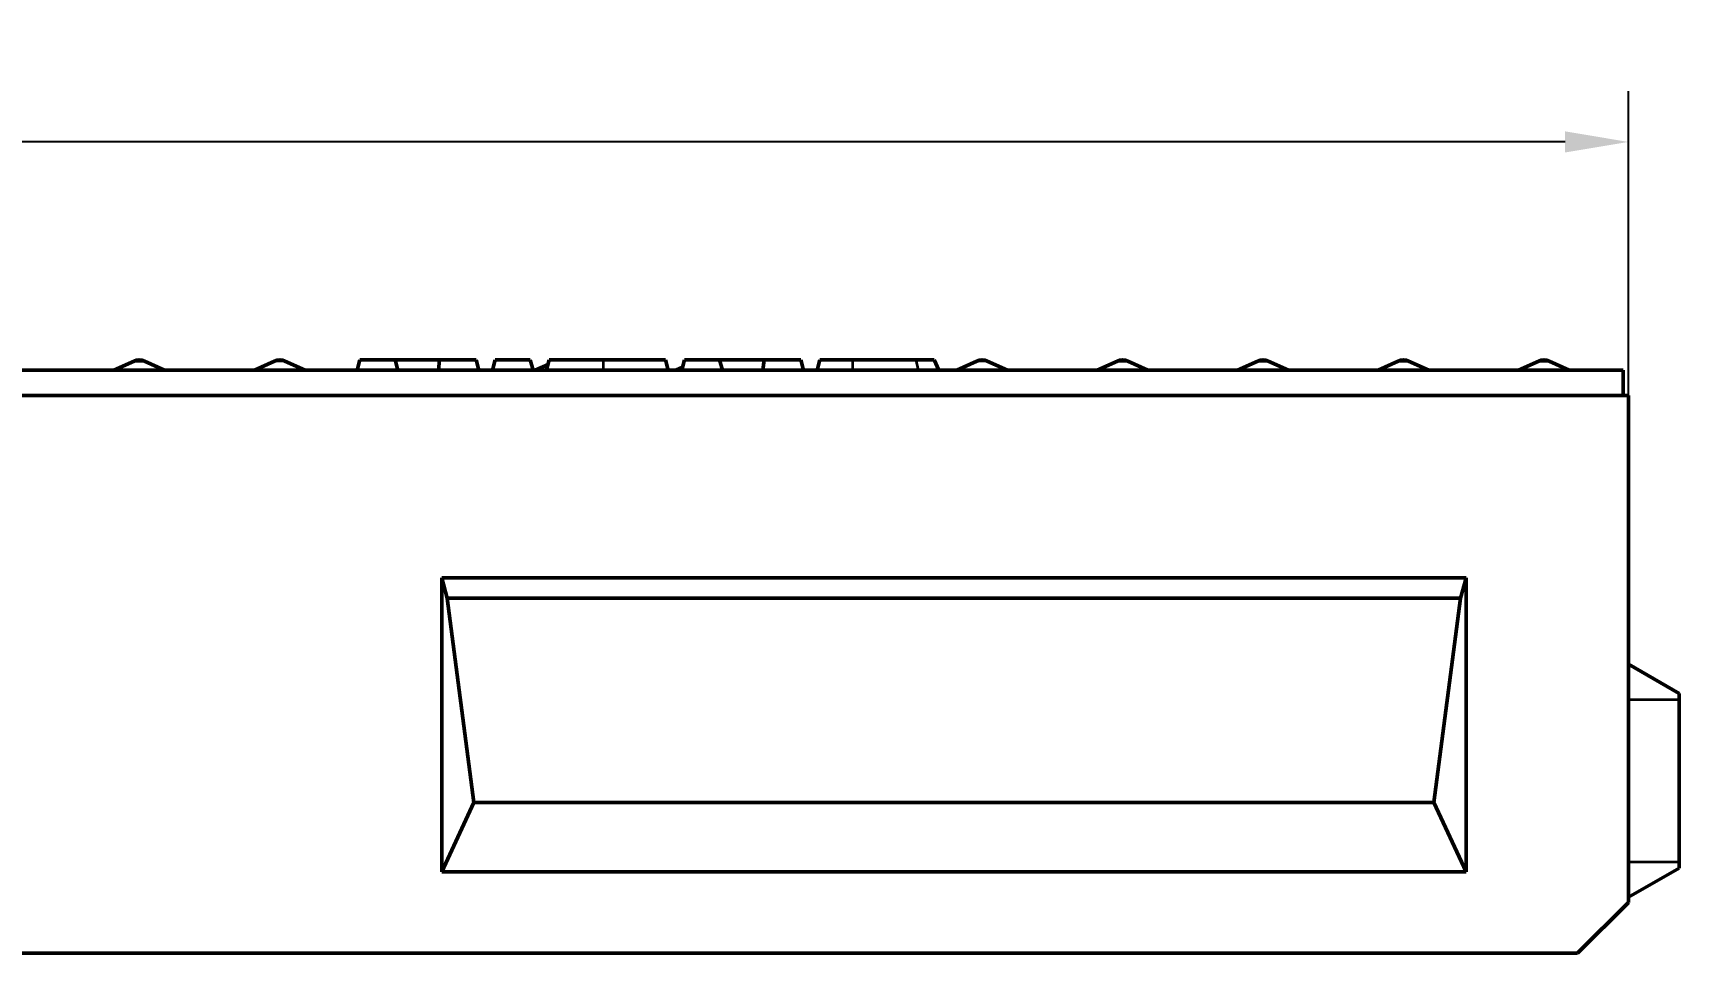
# Model space of a CAD drawing. Header units: millimetres. Extents: x 0 to 2181, y -65 to 1050.
# Drawn here: x 1278.4 to 1440.7, y 672.5 to 763.2 of the extents above; entities that cross this region are included whole.
import ezdxf

# ---------------------------------------------------------------- set-up
doc = ezdxf.new("R2010")
doc.units = ezdxf.units.MM
doc.header["$LTSCALE"] = 2.5
for name, color, linetype, lineweight in [('Bemaßung (ISO)', 7, 'Continuous', 25), ('Sichtbar (ISO)', 7, 'Continuous', 50), ('Sichtbar schmal (ISO)', 7, 'Continuous', 35)]:
    doc.layers.add(name, color=color, linetype=linetype, lineweight=lineweight)
doc.styles.add('TXT 3_5', font='isocpeur.ttf')
doc.dimstyles.new('Anrin Standard (DIN)', dxfattribs={"dimscale": 2.5, "dimtxt": 3.5, "dimasz": 2.5, "dimexe": 2, "dimexo": 0, "dimgap": 0.8, "dimtad": 1, "dimrnd": 1e-08, "dimtxsty": 'TXT 3_5', "dimcen": 0.09, "dimdle": 10, "dimclrd": 256, "dimclre": 256, "dimclrt": 256, "dimadec": 0, "dimazin": 2, "dimtfac": 0.714286, "dimtmove": 0, "dimatfit": 3, "dimfxl": 1, "dimtolj": 1, "dimlwd": -1, "dimlwe": -1, "dimarcsym": 0})

# ---------------------------------------------------------------- blocks, each defined once
blk = doc.blocks.new('*D8')
at = {"layer": 'Bemaßung (ISO)', "transparency": 16777216}
for p, q in [((435.67, 727.47), (435.67, 757.47)), ((1435.67, 727.47), (1435.67, 757.47)), ((1429.42, 752.47), (441.92, 752.47))]:
    blk.add_line(p, q, dxfattribs=at)
for points in [[(441.92, 753.52), (441.92, 751.43), (435.67, 752.47)], [(1429.42, 753.52), (1429.42, 751.43), (1435.67, 752.47)]]:
    blk.add_solid(points, dxfattribs=at)
at = {"layer": 'Defpoints', "color": 0, "transparency": 16777216}
for p in [(435.67, 752.47), (435.67, 727.47), (1435.67, 727.47)]:
    blk.add_point(p, dxfattribs=at)
at = {"layer": 'Bemaßung (ISO)', "transparency": 16777216, "insert": (925.17, 763.22), "char_height": 8.75, "attachment_point": 1, "style": 'TXT 3_5'}
blk.add_mtext('\\A1;1000', dxfattribs=at)

msp = doc.modelspace()

# ---------------------------------------------------------------- linework, layer by layer
at = {"layer": 'Sichtbar (ISO)'}
for p, q in [((1288.331, 730.864), (1286.342, 729.974)), ((1289.353, 730.864), (1291.342, 729.974)), ((1302.181, 730.864), (1300.192, 729.974)), ((1303.203, 730.864), (1305.192, 729.974)), ((1310.334, 729.974), (1310.602, 730.974)), ((1314.066, 730.974), (1310.602, 730.974)), ((1318.445, 730.974), (1314.066, 730.974)), ((1314.334, 729.974), (1314.066, 730.974)), ((1318.334, 729.974), (1318.445, 730.974)), ((1322.066, 730.974), (1318.445, 730.974)), ((1322.334, 729.974), (1322.066, 730.974)), ((1323.667, 729.974), (1323.935, 730.974)), ((1327.399, 730.974), (1323.935, 730.974)), ((1327.667, 729.974), (1327.399, 730.974)), ((1329.152, 730.538), (1327.892, 729.974)), ((1329.001, 729.974), (1329.269, 730.974)), ((1334.601, 730.974), (1329.269, 730.974)), ((1340.733, 730.974), (1334.601, 730.974)), ((1341.001, 729.974), (1340.733, 730.974)), ((1342.334, 729.974), (1342.602, 730.974)), ((1346.066, 730.974), (1342.602, 730.974)), ((1350.445, 730.974), (1346.066, 730.974)), ((1346.334, 729.974), (1346.066, 730.974)), ((1350.334, 729.974), (1350.445, 730.974)), ((1354.066, 730.974), (1350.445, 730.974)), ((1354.334, 729.974), (1354.066, 730.974)), ((1355.667, 729.974), (1355.935, 730.974)), ((1359.195, 730.974), (1355.935, 730.974)), ((1359.195, 730.974), (1365.428, 730.974)), ((1367.234, 730.974), (1365.428, 730.974)), ((1367.667, 729.974), (1367.234, 730.974)), ((1371.431, 730.864), (1369.442, 729.974)), ((1372.453, 730.864), (1374.442, 729.974)), ((1385.281, 730.864), (1383.292, 729.974)), ((1386.303, 730.864), (1388.292, 729.974)), ((1399.131, 730.864), (1397.142, 729.974)), ((1400.153, 730.864), (1402.142, 729.974)), ((1412.981, 730.864), (1410.992, 729.974)), ((1414.003, 730.864), (1415.992, 729.974)), ((1426.831, 730.864), (1424.842, 729.974)), ((1427.853, 730.864), (1429.842, 729.974)), ((436.167, 729.974), (1435.167, 729.974)), ((1342.415, 730.275), (1341.742, 729.974)), ((1355.678, 730.012), (1355.592, 729.974)), ((1435.167, 729.974), (1435.167, 727.474)), ((1435.667, 727.474), (435.667, 727.474)), ((1435.667, 677.474), (1435.667, 727.474)), ((1419.667, 709.474), (1318.667, 709.474)), ((1318.667, 709.474), (1319.203, 707.474)), ((1318.667, 680.474), (1318.667, 709.474)), ((1419.131, 707.474), (1419.667, 709.474)), ((1419.667, 680.474), (1419.667, 709.474)), ((1419.131, 707.474), (1319.203, 707.474)), ((1321.844, 687.318), (1319.203, 707.474)), ((1416.491, 687.318), (1419.131, 707.474)), ((1440.667, 698.087), (1435.667, 700.974)), ((1440.667, 698.087), (1440.667, 697.474)), ((1440.667, 681.474), (1440.667, 697.474)), ((1321.844, 687.318), (1318.667, 680.474)), ((1321.844, 687.318), (1416.491, 687.318)), ((1416.491, 687.318), (1419.667, 680.474)), ((1419.667, 680.474), (1318.667, 680.474)), ((1440.667, 680.86), (1435.667, 677.974)), ((1440.667, 681.474), (1440.667, 680.86)), ((1435.667, 677.474), (1430.667, 672.474)), ((1430.667, 672.474), (1274.667, 672.474))]:
    msp.add_line(p, q, dxfattribs=at)
for centre in [(1288.842, 729.724), (1302.692, 729.724), (1371.942, 729.724), (1385.792, 729.724), (1399.642, 729.724), (1413.492, 729.724), (1427.342, 729.724)]:
    msp.add_arc(centre, 1.25, 65.87463, 114.12537, dxfattribs=at)
at = {"layer": 'Sichtbar schmal (ISO)'}
for p, q in [((1288.331, 730.864), (1289.353, 730.864)), ((1303.203, 730.864), (1302.181, 730.864)), ((1334.601, 729.974), (1334.601, 730.974)), ((1359.195, 729.974), (1359.195, 730.974)), ((1365.667, 729.974), (1365.428, 730.974)), ((1372.453, 730.864), (1371.431, 730.864)), ((1385.281, 730.864), (1386.303, 730.864)), ((1399.131, 730.864), (1400.153, 730.864)), ((1412.981, 730.864), (1414.003, 730.864)), ((1426.831, 730.864), (1427.853, 730.864)), ((1435.667, 697.474), (1440.667, 697.474)), ((1435.667, 681.474), (1440.667, 681.474))]:
    msp.add_line(p, q, dxfattribs=at)

# ---------------------------------------------------------------- dimensions: what is measured, and where the dimension line sits
at = {"layer": 'Bemaßung (ISO)'}
dim = msp.add_linear_dim(base=(435.667, 752.474), p1=(1435.667, 727.474), p2=(435.667, 727.474), angle=180, dimstyle='Anrin Standard (DIN)', override={"dimgap": 0.8, "dimdec": 2, "dimtol": 0, "dimlim": 0, "dimtp": 0, "dimtm": 0, "dimtdec": 2, "dimtofl": 0, "dimatfit": 1}, dxfattribs=at)
dim.commit()
dim.dimension.update_dxf_attribs({"geometry": '*D8', "text_midpoint": (935.667, 752.474), "dimtype": 160})

doc.saveas('drawing.dxf')
